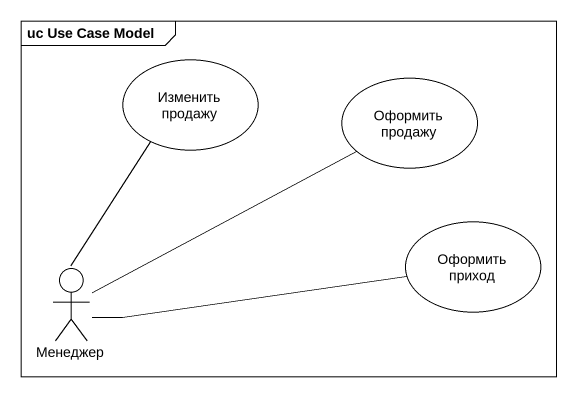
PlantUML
@startuml
mainframe uc Use Case Model
usecase "Изменить продажу" as Изменить_продажу
usecase "Оформить продажу" as Оформить_продажу
usecase "Оформить приход" as Оформить_приход
actor Менеджер
Менеджер -up- Изменить_продажу
Менеджер -up- Оформить_продажу
Менеджер -right- Оформить_приход
@enduml
